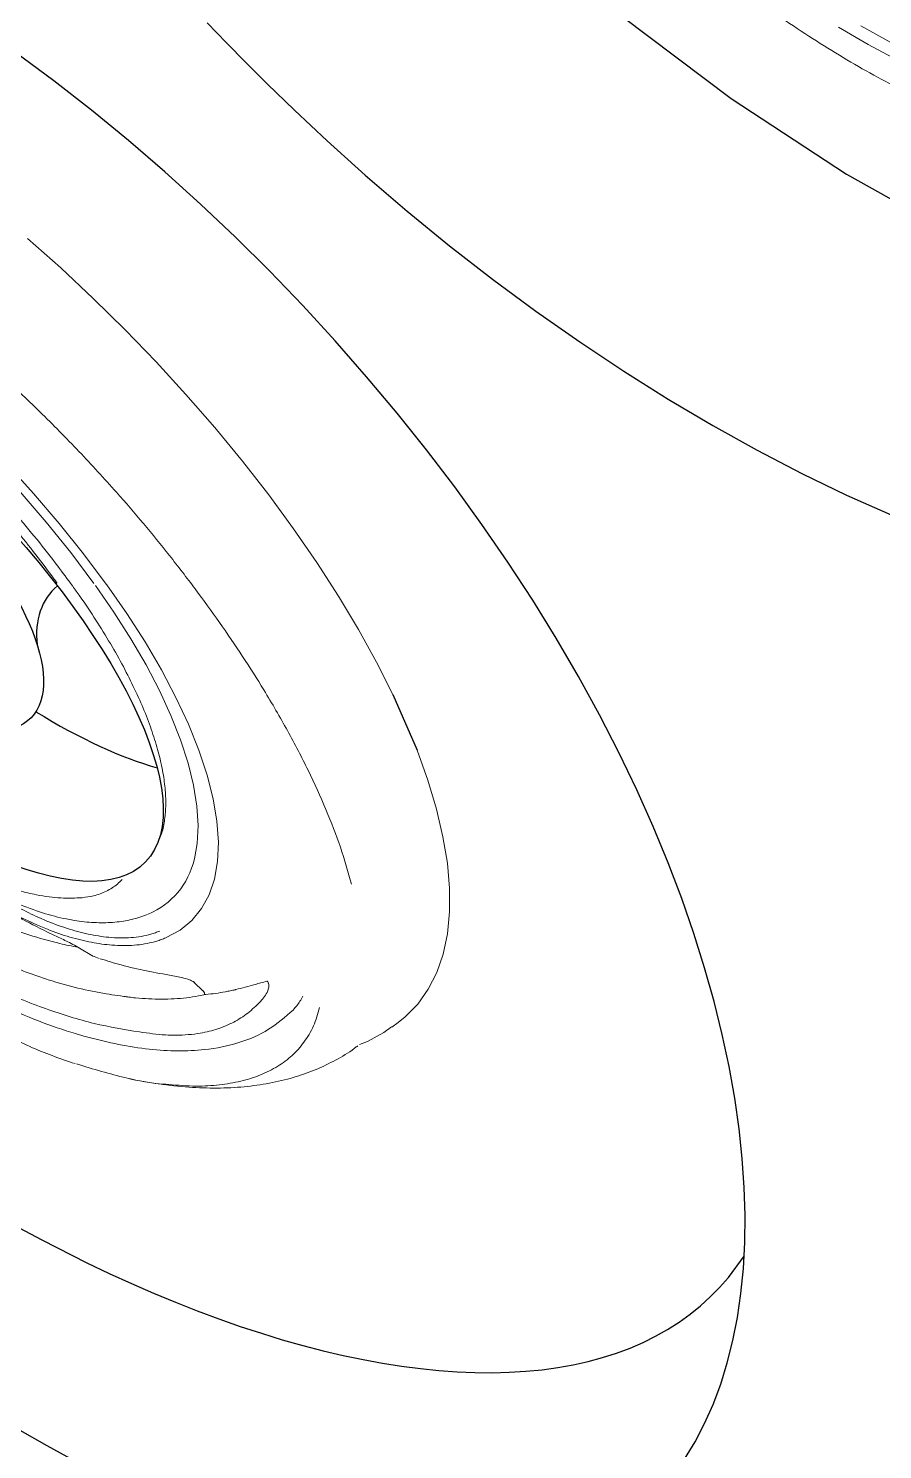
# Model space of a CAD drawing. Extents: x 938 to 1038, y 781 to 934.
# Drawn here: x 1019.287 to 1021.033, y 873.595 to 876.502 of the extents above; entities that cross this region are included whole.
import ezdxf

# ---------------------------------------------------------------- set-up
doc = ezdxf.new("R2010")
doc.units = 0
doc.header["$MEASUREMENT"] = 0
doc.linetypes.add('SLD-Solid', pattern=[0])
doc.layers.add('1', color=4, linetype='Continuous')
doc.layers.add('DIM', color=3, linetype='Continuous')

# ---------------------------------------------------------------- blocks, each defined once
blk = doc.blocks.new('MIDJET')
at = {"layer": '1', "color": 3, "linetype": 'SLD-Solid', "lineweight": 15}
for p, q in [((0.5423437975824257, 0.7579822548841548), (0.4745627704948134, 0.8181504921477938)), ((0.6088841041254227, 0.6957714300635729), (0.5423437975824257, 0.7579822548841548)), ((0.6739166695817715, 0.6317677685088796), (0.6088841041254227, 0.6957714300635729)), ((0.7371803569579569, 0.5662282756701273), (0.6739166695817715, 0.6317677685088796)), ((0.7984212499144263, 0.4994159295572871), (0.7371803569579569, 0.5662282756701273)), ((0.8573934019050995, 0.4315990789865936), (0.7984212499144263, 0.4994159295572871)), ((0.9138601952750065, 0.3630498857439477), (0.8573934019050995, 0.4315990789865936)), ((0.4319324777305837, 0.3573437722756978), (0.4865726141307931, 0.2969285223536389)), ((0.9675948742838472, 0.2940435458692718), (0.9138601952750065, 0.3630498857439477)), ((0.4595941649500119, 0.3001618132641966), (0.5126436852019083, 0.2383551154191537)), ((0.4865726141307931, 0.2969285223536389), (0.5388725386271744, 0.2355942031767171)), ((1.018381737512414, 0.2248571161156718), (0.9675948742838472, 0.2940435458692718)), ((0.5126436852019083, 0.2383551154191537), (0.5629254811307334, 0.175861536062925)), ((0.5388725386271744, 0.2355942031767171), (0.5885738932123843, 0.1736437416675614)), ((1.066016903515518, 0.1557683114557733), (1.018381737512414, 0.2248571161156718)), ((0.5629254811307334, 0.175861536062925), (0.6101585497424367, 0.1130302443590807)), ((0.5885738932123843, 0.1736437416675614), (0.6354312844683818, 0.111383035622481)), ((1.110309202387555, 0.08705446244061932), (1.066016903515518, 0.1557683114557733)), ((0.5342452386158243, 0.1142426972362642), (0.5350541572037528, 0.1130922070813654)), ((0.5658686596157665, 0.1081833325488191), (0.5666357862985194, 0.1071105673578217)), ((0.6131417295719501, 0.1089070406784032), (0.6510585375235394, 0.05421097666044261)), ((0.6354311145956615, 0.1113830333935937), (0.6365171913398626, 0.1098897085450545)), ((0.6365171913398626, 0.1098897085450545), (0.6773690440095805, 0.0514320825179766)), ((1.151080732380947, 0.0189914570196521), (1.110309202387555, 0.08705446244061932)), ((0.6510585375235394, 0.05421097666044261), (0.6856830659964785, -0.0001064595432183069)), ((0.6773690440095805, 0.0514320825179766), (0.7147170452954299, -0.006655874952002705)), ((1.188167883124784, -0.04814749308401645), (1.151080732380947, 0.0189914570196521)), ((0.6856830659964785, -0.0001064595432183069), (0.7168009827484525, -0.05370902397056909)), ((0.7147170452954299, -0.006655874952002705), (0.7483286834238783, -0.06401243812616997)), ((0.7168009827484525, -0.05370902397056909), (0.7442197556169887, -0.1062649300379093)), ((1.221421718470452, -0.1140928475333709), (1.188167883124784, -0.04814749308401645)), ((0.7483286834238783, -0.06401243812616997), (0.777994591073174, -0.1202803995913939)), ((0.7442197556169887, -0.1062649300379093), (0.7677696058312122, -0.1574488212699237)), ((0.777994591073174, -0.1202803995913939), (0.8035300857183216, -0.175109383552325)), ((0.7677696058312122, -0.1574488212699237), (0.7873046874108383, -0.2069438151237506)), ((0.8035300857183216, -0.175109383552325), (0.8247761251235346, -0.228157936122912)), ((0.7873046874108383, -0.2069438151237506), (0.8027041120259568, -0.2544435281346296)), ((0.8247761251235346, -0.228157936122912), (0.8416004526354968, -0.2790957155896336)), ((1.292820846415502, -0.289418053493975), (1.270907273465028, -0.2281785572000246)), ((0.8027041120259568, -0.2544435281346296), (0.8138725611743496, -0.2996539373860116)), ((0.8416004526354968, -0.2790957155896336), (0.8538981608296936, -0.3276054670643731)), ((1.310480973147229, -0.348495370011932), (1.292820846415502, -0.289418053493975)), ((0.8138725611743496, -0.2996539373860116), (0.8207409162128982, -0.3422951706074144)), ((0.8207409162128982, -0.3422951706074144), (0.8232665592756732, -0.3821032127260509)), ((0.8538981608296936, -0.3276054670643731), (0.8615928151658849, -0.3733851628631299)), ((1.323816828258167, -0.405173401212835), (1.310480973147229, -0.348495370011932)), ((0.8615928151658849, -0.3733851628631299), (0.8646363927117591, -0.4161496617792437)), ((0.8232665592756732, -0.3821032127260509), (0.8214340025040485, -0.4188316941173298)), ((1.332774809021032, -0.4592245882321322), (1.323816828258167, -0.405173401212835)), ((0.8214340025040485, -0.4188316941173298), (0.8157006186702205, -0.4505288283372266)), ((0.8646363927117591, -0.4161496617792437), (0.8630099851018969, -0.4556326673108089)), ((0.8630099851018969, -0.4556326673108089), (0.8567237519102093, -0.4915883081715577)), ((1.337319043694606, -0.5104319782260518), (1.332774809021032, -0.4592245882321322)), ((0.8567237519102093, -0.4915883081715577), (0.8458167421455727, -0.5237926398367279)), ((1.337431219392151, -0.5585899528723246), (1.337319043694606, -0.5104319782260518)), ((0.8303569620936884, -0.5520451513537097), (0.8104406436616074, -0.5761698919052236)), ((0.8458167421455727, -0.5237926398367279), (0.8303569620936884, -0.5520451513537097)), ((0.8104406436616074, -0.5761698919052236), (0.7861918909449912, -0.596016681602336)), ((1.333110911811389, -0.6035052136085852), (1.337431219392151, -0.5585899528723246)), ((0.7861918909449912, -0.596016681602336), (0.7577616033004446, -0.6114617796461488)), ((1.324375446985158, -0.6449974757125148), (1.333110911811389, -0.6035052136085852)), ((0.6093081070126161, -0.650202156123953), (0.5775109505388087, -0.6312540122870018)), ((0.2383721175906572, -0.6532296686102796), (0.2993735843462204, -0.688916188014133)), ((0.3458851635991422, -0.6845570173668278), (0.2840846424424228, -0.6509291054582889)), ((0.6107945199063138, -0.6503591337585419), (0.6210413181768573, -0.6538573459500299)), ((1.311259949850999, -0.6829001429449022), (1.324375446985158, -0.6449974757125148)), ((0.2993735843462204, -0.688916188014133), (0.3594392820647982, -0.7210135567291331)), ((1.293816972478531, -0.7170610259262133), (1.311259949850999, -0.6829001429449022)), ((0.8330767317873935, -0.7203388016605743), (0.8153176367375039, -0.7033948580774023)), ((1.272116614988278, -0.7473430710426499), (1.293816972478531, -0.7170610259262133)), ((0.8388364723120816, -0.7277610845075202), (0.836150086811358, -0.7279449176594852)), ((1.246245974265634, -0.7736246649659364), (1.272116614988278, -0.7473430710426499)), ((1.219210168451994, -0.7946168684222386), (1.232506497578811, -0.7846904593659616)), ((1.232506497578811, -0.7846904593659616), (1.246245974265634, -0.7736246649659364)), ((1.169229214031347, -0.8236510376867017), (1.203047535610978, -0.805703121710792)), ((1.203047535610978, -0.805703121710792), (1.218740791309912, -0.7940779496064749)), ((1.153068679422631, -0.8302277201159285), (1.169229214031347, -0.8236510376867017))]:
    blk.add_line(p, q, dxfattribs=at)
at = {"layer": '1', "color": 3}
for centre, major_axis, ratio, start_param, end_param in [((0.1192344720720726, 0.1195088801366637), (0.5967276637128429, -0.576215286447689), 0.3644955798513458, 3.146562833120037, 9.429748140299623), ((0.1467084844990723, 0.1648701414983407), (0.335007496412527, -0.3265217946949104), 0.4082116169557454, 3.144741794582911, 9.427927101762497), ((0.6873068505680138, -0.05760381365483624), (0.1601084622655695, -0.1575874899404286), 0.6999999999999683, 3.068738936390603, 3.858971129962082), ((0.3609887589327627, 0.3356866112881249), (0.5967276637128802, -0.5762152864476898), 0.3644955798513433, -1.024668027333806, -0.5913272137987586)]:
    blk.add_ellipse(centre, major_axis=major_axis, ratio=ratio, start_param=start_param, end_param=end_param, dxfattribs=at)
at = {"layer": '1', "color": 3, "linetype": 'SLD-Solid', "lineweight": 15}
for centre, major_axis, ratio, start_param, end_param in [((0.5479330481392708, -0.3064110597949536), (0.2253859154012132, -0.2218371232439412), 0.7000000000000203, -0.2809991139810488, 0.3946791343830383), ((0.5750355527887763, -0.630116160261025), (0.00233832875855138, 1.855504310473285e-05), 0.9999999999457592, -0.4387966575200624, -0.3098644343671335), ((0.8303697117683413, -0.7241186557525339), (0.005033874344707123, -0.004954613962522649), 0.6999999999999343, 0.2718990890438839, 1.628296799650735)]:
    blk.add_ellipse(centre, major_axis=major_axis, ratio=ratio, start_param=start_param, end_param=end_param, dxfattribs=at)
for points, knots in [([(-0.3228083809194899, 1.028044620344389), (-0.312420742817622, 1.023911319705448), (-0.2757162745980111, 1.009306401777437), (-0.2109070261829515, 0.9800873164124795), (-0.1269124447858516, 0.9372359922766549), (-0.04044499116479017, 0.8878186385365581), (0.04226150083716362, 0.8356763787241022), (0.1196630580554867, 0.7827592089527684), (0.1918302540250494, 0.7300254021569685), (0.2640190638505686, 0.6737918826011935), (0.3401036148975081, 0.6107799725642593), (0.4190022486309104, 0.5410502700264459), (0.5006461251433905, 0.463800897264278), (0.5802205103926781, 0.3831289221971588), (0.6507180946088909, 0.3063629292004464), (0.7122431984861777, 0.2352377519817139), (0.7470955837410784, 0.1919400777168079), (0.764558285007567, 0.1702458853195878)], [0, 0, 0, 0, 0.02936692012341424, 0.1037673026158927, 0.1781676561717678, 0.2547294059944991, 0.3312911512215466, 0.3933059458810084, 0.4553207315038745, 0.5185676568654695, 0.5818146106266968, 0.656274788192156, 0.7307350024676587, 0.8073586783976775, 0.8839824166536006, 0.9418696773600741, 1, 1, 1, 1]), ([(-0.2570248553791217, 0.814722497050937), (-0.2497687162646187, 0.8113653538164982), (-0.2254758149928477, 0.8001259401472538), (-0.1831329154553316, 0.7784949511988657), (-0.1298112535971399, 0.7487397926558117), (-0.07565086917905717, 0.7157859902984853), (-0.02096757028096619, 0.6798795937716733), (0.03397003352642969, 0.6411711322699603), (0.08887859042798141, 0.5998567641925092), (0.1434783977758798, 0.5561395220733516), (0.1974904994793292, 0.5102379245612667), (0.2506397150656099, 0.462382116260116), (0.3026552205321522, 0.4128132449955046), (0.353273625537021, 0.3617820556615925), (0.4022337243809986, 0.3095481666674971), (0.4493030203434785, 0.2563773631499799), (0.4941866708692046, 0.2025435800211), (0.5331650670254149, 0.1530249364967915), (0.5563009680069229, 0.1215342199461702), (0.566132189530208, 0.1081527566271774)], [0, 0, 0, 0, 0.02627491320909692, 0.08796604674192407, 0.1496976231393439, 0.2114644510409171, 0.2732674375312716, 0.335104743661679, 0.3969728185703528, 0.4588669698473788, 0.5207819703564909, 0.5827122116655061, 0.644651889205555, 0.7065950291543428, 0.7685348599167549, 0.8304642359526179, 0.8923770672691675, 0.9542674005430976, 1, 1, 1, 1]), ([(-0.2239947855306355, 0.7676419735411457), (-0.2169687179010111, 0.764363910369326), (-0.1935740439885336, 0.7534489543780012), (-0.1528059768785397, 0.7323932947869309), (-0.1015258011372282, 0.7033997765883981), (-0.04944531643729988, 0.6712336378307953), (0.003107583364354127, 0.6361493476121325), (0.05585155892038784, 0.598308172288057), (0.108490939973592, 0.5579181993732334), (0.1607342139032113, 0.515195361665107), (0.2122913042989154, 0.4703719251163676), (0.2628767186369885, 0.4236923298375643), (0.3122106374053715, 0.375412481201991), (0.360020857981425, 0.3257986140607727), (0.4060422691382399, 0.2751255050767298), (0.4500276661839706, 0.223673936539214), (0.4909836860164418, 0.1726453293239985), (0.518545105891846, 0.1360814949106697), (0.5324044986945182, 0.1169248361366328), (0.5343616711127481, 0.1142196033236331)], [0, 0, 0, 0, 0.02755396033081172, 0.09174632965644011, 0.1559860185563087, 0.2202674027794637, 0.2845909535395793, 0.3489539635118629, 0.4133516745822353, 0.4777782021506181, 0.5422269424155356, 0.6066909494717849, 0.6711630292012192, 0.735635925229539, 0.8001000946344511, 0.8645480067847848, 0.9289722376925157, 0.9899697209469013, 1, 1, 1, 1]), ([(0.764558285007567, 0.1702458853195878), (0.7823339339525148, 0.1473551769264105), (0.8178852017774645, 0.1015737988563643), (0.8676892224222001, 0.03254039133753395), (0.9146269677701468, -0.03648518186790284), (0.9615188454342416, -0.1104855421087052), (1.006821067423701, -0.1884489108569056), (1.049456484185541, -0.2702983864133444), (1.085644128885377, -0.3500683748788163), (1.115985769256284, -0.428433286738013), (1.129823753060037, -0.4773766146704617), (1.136862690329735, -0.5022725113540645)], [0, 0, 0, 0, 0.09567360925402428, 0.191347056690102, 0.2887281518178285, 0.3861090357574081, 0.5059403623566601, 0.6257711956785333, 0.7490643931680849, 0.8723571280124949, 1, 1, 1, 1]), ([(0.5668486967487496, 0.1070837621201974), (0.5717758645043673, 0.1002247817486364), (0.5883930539410756, 0.07709243029847812), (0.614656144949187, 0.0378278227176736), (0.644387287648307, -0.01027078968037642), (0.6708711009230299, -0.05749614264722425), (0.6940241807683094, -0.1035436487124741), (0.7137036667434487, -0.1481197586354313), (0.7298183033404158, -0.1909448362513615), (0.7422957746487242, -0.2317517769418203), (0.7511002410869736, -0.2702998153277747), (0.756202769308274, -0.3063564861453756), (0.7576702838945337, -0.3397928598625271), (0.7553076333583277, -0.3702584552912072), (0.7507868028798867, -0.3940034074180545), (0.745687561854119, -0.4062687947916999), (0.7438981934136066, -0.4105728268949349)], [0, 0, 0, 0, 0.032535998350018, 0.1097297423004478, 0.1868684736779685, 0.2639312098024728, 0.3409150592930653, 0.4178239284937144, 0.4946724456234289, 0.5714918238943778, 0.648318548362198, 0.7252270457841609, 0.8023331704270555, 0.8797977501255231, 0.9578199753027156, 1, 1, 1, 1]), ([(-0.5781235513755263, 0.03596270660015932), (-0.5757465080414619, 0.03279288292658578), (-0.5575809617763241, 0.008568848905213144), (-0.521187761416698, -0.03649980953264276), (-0.4689734683235969, -0.0989956322656127), (-0.4143117811536285, -0.1608340508372095), (-0.3577670825360215, -0.2217397110440373), (-0.2995393046171699, -0.2813899499330716), (-0.2399449086419239, -0.3394781004538459), (-0.1792726456370488, -0.3957124209920124), (-0.1178129495910554, -0.4498221940719702), (-0.05585762778198955, -0.5015513772075053), (0.006290266994973592, -0.5506421307363638), (0.06855460490278631, -0.5970705821231803), (0.1309678919474919, -0.6409074490601654), (0.1935889263648534, -0.6821846695830942), (0.2562247502100803, -0.7207330915001933), (0.3186094353099307, -0.7563859510835584), (0.3803809976725603, -0.7887581955499314), (0.4348290433344033, -0.8150916347910027), (0.4680229604616812, -0.8290166052648544), (0.4813975959120498, -0.8346273140893317)], [0, 0, 0, 0, 0.008425394087086906, 0.06438750354191855, 0.1205680313497958, 0.1769097223443286, 0.2333453353289424, 0.2897858741207466, 0.346148147303363, 0.4023636204910933, 0.4583739800792565, 0.5141354987221093, 0.5695912546472817, 0.6246639913101191, 0.6799567919834408, 0.7356625290204116, 0.7917433054837872, 0.8481462219422851, 0.9048051702289863, 0.9616436909188879, 1, 1, 1, 1]), ([(0.5862171158944989, -0.5298108382689293), (0.5940669875176212, -0.5287537405972813), (0.6069698005762518, -0.527016191972649), (0.6276638942143364, -0.5206386174428701), (0.6439983968039797, -0.5126021667603169), (0.6583765955711272, -0.5021215054457571), (0.664696782978055, -0.495846361408212), (0.6678568405626777, -0.4927088252508725)], [0, 0, 0, 0, 0.2370067862166867, 0.3895674226282543, 0.6949044406209007, 0.8474539638817129, 0.9999999999999999, 0.9999999999999999, 0.9999999999999999, 0.9999999999999999]), ([(0.4571575859855272, -0.5157002336642336), (0.4691116925952059, -0.5185617455545355), (0.4994741453953111, -0.5258297516501358), (0.5439319533384221, -0.5317003377808902), (0.572062771872325, -0.5304433207877537), (0.5862171158944989, -0.5298108382689293)], [0, 0, 0, 0, 0.2439361191999588, 0.6195777858838392, 1, 1, 1, 1]), ([(0.3994041958499395, -0.53692644916147), (0.418379912032222, -0.5481933116856368), (0.4563929643721636, -0.570763623695143), (0.5028232467455283, -0.5940472963302312), (0.5386726962908526, -0.6113974334137282), (0.5589002383993886, -0.620785956900292), (0.5728184375330372, -0.6283369499038969), (0.5775298354221405, -0.6308930084971536)], [0, 0, 0, 0, 0.3341136235385501, 0.6693122165741888, 0.8006503111759679, 0.9325188773273942, 1, 1, 1, 1]), ([(0.4200684792634846, -0.530933925326849), (0.4478092822251796, -0.5458874690181972), (0.4917516546260998, -0.5695743892023586), (0.5490122303695841, -0.5911913356514447), (0.5934376924333122, -0.6039042886702362), (0.6378808081012153, -0.6114809487309003), (0.6814371313166703, -0.6130909359984997), (0.7123287091917945, -0.6085371159011572), (0.7313366620791157, -0.6031431986007334), (0.7388389109529925, -0.6003368171090955), (0.7434399902369933, -0.5987329927867648), (0.7448174508747627, -0.5980139092786629), (0.7448176233419304, -0.598013819244656)], [0, 0, 0, 0, 0.2189081950545031, 0.3467580027148764, 0.4751575484972852, 0.6035614231707596, 0.754595933187266, 0.9056689505492694, 0.9433961232043503, 0.9811214659316814, 0.9999976362828408, 1, 1, 1, 1]), ([(0.7195105302466445, -0.5640852741558149), (0.7195084374286296, -0.5640861510117503), (0.7144730376843782, -0.5661958996827394), (0.7041377716198269, -0.5699571908337333), (0.6824421945833876, -0.5760297498014353), (0.6592294172655926, -0.579753998497381), (0.6284737952312014, -0.5815248580382928), (0.5959714742429583, -0.5803406615777646), (0.5528720360712214, -0.573760759979848), (0.5057404278618662, -0.5619591101249881), (0.4710376212683158, -0.5486948481814693), (0.4536861896288968, -0.5420627063764414)], [0, 0, 0, 0, 3.096235416579322e-05, 0.07449660189262602, 0.1489698406451523, 0.298004237694433, 0.3724876312712596, 0.5215577490401927, 0.6706688341833821, 0.8353341481186412, 1, 1, 1, 1]), ([(0.5775109505388087, -0.6312540122870018), (0.5652269226106483, -0.6288366597899682), (0.5329188180553999, -0.6224788040705391), (0.4881965718252772, -0.6097158025336142), (0.450042690447944, -0.5966609660987103), (0.422365220983373, -0.5863414855234339), (0.3999190785902584, -0.5773645291390181), (0.3771605667943732, -0.5675735045682728), (0.3657303553247289, -0.5625386550597682), (0.359956038056481, -0.5598578933200997), (0.3599557101701762, -0.5598577410968915)], [0, 0, 0, 0, 0.1824788592450304, 0.4799359052332491, 0.6285186328834884, 0.7027831128429676, 0.8513995746924743, 0.9256841629018931, 0.9999957800820473, 1, 1, 1, 1]), ([(0.7570421127654328, -0.6117763229129451), (0.7555482961118258, -0.612406373378235), (0.7510647643002741, -0.6142974028410748), (0.7433532974578725, -0.6171031855311071), (0.7242210978910535, -0.6229464052268838), (0.6931597178975153, -0.6281871867370512), (0.6497509570641355, -0.6279792632744403), (0.6054262919137727, -0.6218169598987657), (0.5613629511418026, -0.6110710260160772), (0.5042280270101571, -0.5917498665110088), (0.4602781398884375, -0.5698717617575966), (0.4324812997092522, -0.5560345889892204)], [0, 0, 0, 0, 0.01877381062244859, 0.05634759590312344, 0.0938863884945314, 0.2442891548824465, 0.3947292387008163, 0.5226702782251216, 0.6514061083895282, 0.7795259708928098, 0.9999999999999999, 0.9999999999999999, 0.9999999999999999, 0.9999999999999999]), ([(0.3890182419407182, -0.6479644126488893), (0.399953522377956, -0.652794156066733), (0.4218427017415252, -0.6624618660591466), (0.4540868503482756, -0.675405140788726), (0.4858564519717845, -0.687183891173234), (0.5274511643733746, -0.7011683257522492), (0.5779096723595387, -0.7154065776612413), (0.624698522957587, -0.7250916286002251), (0.6509647133876868, -0.7286944009796912), (0.6588191152025047, -0.729771741144063)], [0, 0, 0, 0, 0.1127647205419534, 0.2257214351284905, 0.3386380659254988, 0.451639685194771, 0.6776010250691855, 0.9035927535615599, 1, 1, 1, 1]), ([(0.6228996728888134, -0.6544913065602316), (0.637186621678083, -0.6590141958022855), (0.668652667318895, -0.6689755557411985), (0.7173807847888583, -0.6794642487369629), (0.7623012673946832, -0.6878855256046421), (0.792806019946461, -0.6932991088596054), (0.8078866241598348, -0.6984942879873159), (0.8123117966323434, -0.7007879351506858), (0.8144195833686751, -0.7021727817585912), (0.815326369763838, -0.7029804081864057), (0.8157806770557272, -0.70338503553549)], [0, 0, 0, 0, 0.2353564721933256, 0.5183568307784793, 0.8012785325379763, 0.9441890029590019, 0.9763281831788344, 0.9876000068468676, 0.9937875034972418, 1, 1, 1, 1]), ([(0.7030405504117994, -0.8043183919825054), (0.6727605489583439, -0.7994474835823553), (0.6273120272950905, -0.7921365332746291), (0.5620493585820583, -0.7738273355790426), (0.5116890046897424, -0.7572548410447126), (0.4685455962837608, -0.7407999253007205), (0.4347452869008492, -0.7267453266639876), (0.4182878367829517, -0.7194541764901317), (0.4107068165352956, -0.7160955543037915)], [0, 0, 0, 0, 0.3370082900500307, 0.5058298492679484, 0.6746776171741028, 0.8435126917632826, 0.9279151117733643, 1, 1, 1, 1]), ([(0.900075902853942, -0.7177856056008096), (0.8996565611406311, -0.717884861523018), (0.898412565948405, -0.7181793084766923), (0.896341715630868, -0.7186534793962238), (0.8930361877827835, -0.7193943243997012), (0.8872415158737255, -0.72064174037709), (0.8756169682125261, -0.7229031126850884), (0.858936810365968, -0.7256289346307057), (0.8455367653493653, -0.7270503487509643), (0.8388364723120816, -0.7277610845075202)], [0, 0, 0, 0, 0.02073887834678214, 0.06152277280705157, 0.1023092545671613, 0.1838888327903821, 0.3470599419467653, 0.6735167889873003, 1, 1, 1, 1]), ([(0.9640359406970092, -0.7005705679296028), (0.955832078630479, -0.7028089495628791), (0.9341940706609222, -0.7087127689136707), (0.9131446309944522, -0.7143103182759347), (0.900075902853942, -0.7177856056008096)], [0, 0, 0, 0, 0.3791412813080077, 0.9999999999999999, 0.9999999999999999, 0.9999999999999999, 0.9999999999999999]), ([(0.9640962166111109, -0.7000214975184349), (0.9643872232262964, -0.7002978641392872), (0.9650310958190076, -0.7009093447154271), (0.9659647742688051, -0.7021589533859753), (0.9668249014693941, -0.7038152351287721), (0.9675539101357344, -0.7061406869056412), (0.9680319980761851, -0.7110267883171133), (0.9661459975446434, -0.71952265490674), (0.9611812121285936, -0.7298048302502735), (0.9549614614961115, -0.7375388035792696), (0.951154564941497, -0.7416547620937024), (0.9501849159844937, -0.7427031317626387)], [0, 0, 0, 0, 0.01601994041850557, 0.03544524431520967, 0.05487146208666329, 0.0807799110906885, 0.1271702940353125, 0.2748870540060839, 0.5838058368049888, 0.8939918039619035, 1, 1, 1, 1]), ([(0.4188811951526787, -0.7496452514466654), (0.4450681603514823, -0.760772705923884), (0.4974280903739299, -0.7830216657911961), (0.5556026044718294, -0.8029825920764893), (0.6100712789608949, -0.8186201450165669), (0.6613123722335104, -0.8308615129362096), (0.7236842046173635, -0.8405470697221062), (0.7822444081808371, -0.8440864785018931), (0.8447940853255034, -0.8411916572685953), (0.908176970413507, -0.827983577198296), (0.9696433881589996, -0.8016853032434739), (1.001527111041746, -0.7735265668238611), (1.017443274886205, -0.7594698939517741)], [0, 0, 0, 0, 0.09968592125919291, 0.1993185472896697, 0.2304213237271221, 0.3228014765665498, 0.4151793142156599, 0.5075389160903034, 0.5998995946434135, 0.7331386774705888, 0.8667844232386472, 1, 1, 1, 1]), ([(0.6606647837258564, -0.7300305788364483), (0.6607102655783024, -0.7300380371464286), (0.6653865668926215, -0.7308048771707973), (0.6723532880001386, -0.7318508374329156), (0.6838086124024585, -0.7333723522539088), (0.6997337191445041, -0.7351883797988137), (0.7221600486874209, -0.7369042316681913), (0.7485222610196871, -0.7375436396535804), (0.7828924602396654, -0.7364964410155892), (0.812998939719499, -0.7331264658139673), (0.8338742635060399, -0.7287915289693387), (0.8388364723120816, -0.7277610845075202)], [0, 0, 0, 0, 0.0007138176914556515, 0.07339249456088477, 0.1097211633392624, 0.1824212211541882, 0.3277241101155046, 0.4730631762753293, 0.6184822653479662, 0.9093105964766752, 1, 1, 1, 1]), ([(0.9501849159844937, -0.7427031317626387), (0.9419521470424215, -0.7506435383459689), (0.9254881241045041, -0.7665228903652945), (0.8965289406268582, -0.784885159230484), (0.8641692149765561, -0.7987770494693223), (0.8250163541784659, -0.8084137517734291), (0.788466468266634, -0.8114433824664076), (0.7468970727596229, -0.8106240983330224), (0.7212716212717396, -0.8069381558683517), (0.7031796348372552, -0.8043358204089941)], [0, 0, 0, 0, 0.1441016133287061, 0.28817670991771, 0.4319441925066109, 0.5757118239141494, 0.7575254915745191, 0.8288090448193932, 1, 1, 1, 1]), ([(1.071709684629987, -0.7543676344288315), (1.067937354567718, -0.7672930185441231), (1.060365132779935, -0.7932382231253428), (1.040888029613129, -0.8255779713520752), (1.016409036070591, -0.8530119712145421), (0.9866230899724187, -0.8754023101929675), (0.9513522379660131, -0.8930469808991148), (0.9113764733832639, -0.90571684722957), (0.8671993162458875, -0.9131551394363413), (0.8186393130139535, -0.9163085333406542), (0.7822100730899564, -0.9133057338879809), (0.7633965231427879, -0.9117549653953603)], [0, 0, 0, 0, 0.113502429581556, 0.2278341385977504, 0.3362789796683195, 0.4447255444301142, 0.5557808606012881, 0.6668429775371649, 0.7750566043951234, 0.8838300272712791, 1, 1, 1, 1]), ([(1.017443274886205, -0.7594698939517741), (1.019979188811469, -0.7566929718492048), (1.027528019598243, -0.748426715312803), (1.033574826371186, -0.7382221937427147), (1.037590301149542, -0.7314457246857842)], [0, 0, 0, 0, 0.3359346628487302, 0.9999999999999999, 0.9999999999999999, 0.9999999999999999, 0.9999999999999999]), ([(0.4813679651389435, -0.8353929864866956), (0.4959624168220813, -0.8414045498532374), (0.5266557040808806, -0.8540473435182463), (0.5560830054821366, -0.8639715187558323), (0.5715178229619085, -0.8691768154067603)], [0, 0, 0, 0, 0.4754932751282587, 1, 1, 1, 1]), ([(0.6821773627516592, -0.899522596986472), (0.6841922963007008, -0.9000063809846068), (0.7075461431450023, -0.905613621681681), (0.75084063257259, -0.9121243144701054), (0.8113393906418054, -0.9185283716263797), (0.8690291736407119, -0.9197825493990592), (0.9237783292617792, -0.9165281911921426), (0.9753510241248335, -0.908746771242491), (1.023561267812156, -0.8965839496926549), (1.068413933374472, -0.8803405557135591), (1.109324868188907, -0.8596547489423472), (1.136313519384615, -0.8436010293600447), (1.148590837578141, -0.83340251174738), (1.149545388632916, -0.8326095856709514)], [0, 0, 0, 0, 0.01107455386470427, 0.1283582949667612, 0.243714814268178, 0.3568613588171748, 0.4676789779623503, 0.5762018384322658, 0.6825835034616663, 0.7870582253635365, 0.889908239905505, 0.9914404592220626, 1, 1, 1, 1]), ([(0.7633965231427879, -0.9117549653953603), (0.7591061918700106, -0.9115342983405128), (0.7319469567552517, -0.9101374019138149), (0.6699595394699998, -0.8986424463712837), (0.6088351234776468, -0.8801601214057371), (0.5746982100763276, -0.8698380673368291)], [0, 0, 0, 0, 0.07649494389470674, 0.4842386366541369, 1, 1, 1, 1])]:
    blk.add_open_spline(points, degree=3, knots=knots, dxfattribs=at)
at = {"layer": 'DIM'}
blk.add_line((1.221421718470452, -0.1140928475333709), (1.270907273465028, -0.2281785572000246), dxfattribs=at)
blk = doc.blocks.new('VISTA')
at = {"layer": '1', "color": 3, "linetype": 'Continuous'}
for points in [[(81.36674806424617, 78.64214714247089), (81.43842806424618, 78.4401871424709), (81.53357806424629, 78.2375571424709), (81.64731806424629, 78.03910714247093), (81.77470806424617, 77.84871714247095), (81.91108806424631, 77.66924714247091), (82.0584180642461, 77.49578714247093), (82.22653806424614, 77.31782714247095), (82.4152280642461, 77.13855714247086), (82.62293806424623, 76.9622971424709), (82.84677806424611, 76.79407714247088), (83.08251806424619, 76.63934714247091), (83.32470806424612, 76.50351714247097), (83.56698806424629, 76.39148714247096), (83.80262806424616, 76.30715714247094), (84.0250980642461, 76.25293714247084), (84.22865806424625, 76.22962714247092), (84.40883806424631, 76.23631714247097), (84.56275806424628, 76.27064714247092), (84.78804806424614, 76.40771714247091)], [(81.77529806424627, 76.94853714247085), (81.81442806424616, 76.9079471424709), (81.85409806424627, 76.8676471424709), (81.89795806424627, 76.82399714247094), (81.95361806424626, 76.77003714247087), (82.02069806424629, 76.7072071424709), (82.09852806424624, 76.6372371424709), (82.1839580642461, 76.56393714247088), (82.27079806424626, 76.49295714247091), (82.3586680642461, 76.4246071424709), (82.44744806424615, 76.35896714247087), (82.53698806424632, 76.29612714247094), (82.62714806424628, 76.23618714247084), (82.71778806424618, 76.1792471424709), (82.8087780642461, 76.12537714247094), (82.8999680642462, 76.0746871424709), (82.99122806424612, 76.02725714247094), (83.08241806424621, 75.98318714247091), (83.17339806424616, 75.94256714247092)], [(81.39215806424613, 74.07085714247091), (81.44721806424627, 74.03933714247091), (81.50203806424611, 74.00926714247089)], [(82.75108806424623, 74.0117371424709), (82.77262806424619, 74.04683714247096), (82.79217806424617, 74.08409714247091), (82.80970806424625, 74.12346714247087), (82.82520806424623, 74.16491714247093), (82.83864806424617, 74.20838714247088), (82.85000806424614, 74.25383714247096), (82.85926806424618, 74.30121714247093), (82.86641806424609, 74.35047714247094), (82.8714180642462, 74.40164714247089), (82.87423806424613, 74.45487714247088), (82.87481806424626, 74.51012714247088), (82.87310806424625, 74.56732714247096), (82.86905806424625, 74.62639714247086), (82.86259806424619, 74.68727714247086), (82.8536780642462, 74.74990714247087), (82.8422380642462, 74.8141971424709), (82.82823806424608, 74.88008714247087), (82.81159806424625, 74.94751714247093), (82.79228806424612, 75.01640714247094), (82.77022806424611, 75.08668714247096), (82.7453780642461, 75.15829714247093), (82.71767806424623, 75.2311671424709), (82.6870680642462, 75.30521714247095), (82.65349806424615, 75.38038714247091), (82.61690806424622, 75.45660714247094), (82.5772380642461, 75.53380714247089), (82.53445806424611, 75.61190714247095), (82.48887806424614, 75.69014714247089), (82.44072806424629, 75.76814714247087), (82.39006806424618, 75.84579714247093), (82.33694806424614, 75.9229871424709), (82.2814480642462, 75.9996271424709), (82.22362806424621, 76.07559714247088), (82.16354806424624, 76.15081714247094), (82.10127806424612, 76.2251771424709), (82.03687806424614, 76.29857714247089), (81.97056806424621, 76.37076714247087), (81.90267806424617, 76.44139714247092), (81.83315806424616, 76.5104771424709), (81.76191806424617, 76.57804714247095), (81.68889806424613, 76.64410714247094), (81.61438806424621, 76.70832714247092), (81.53862806424627, 76.77043714247088), (81.46163806424624, 76.83043714247094), (81.38342806424612, 76.88828714247086)], [(80.84838806424614, 74.84044714247091), (80.8917180642461, 74.80751714247094), (80.93550806424628, 74.77503714247098), (80.97973806424625, 74.74305714247089), (81.02435806424614, 74.71162714247089), (81.06933806424627, 74.6807771424709), (81.11463806424626, 74.65054714247094), (81.16019806424629, 74.62098714247088), (81.20600806424613, 74.59212714247087), (81.25199806424621, 74.5640171424709), (81.29812806424616, 74.5366871424709), (81.34436806424628, 74.51017714247098), (81.39064806424608, 74.48452714247094), (81.4369380642463, 74.45976714247092), (81.52931806424613, 74.41306714247094)], [(81.52931806424613, 74.41306714247094), (81.57509806424628, 74.3912871424709), (81.62059806424622, 74.37055714247094), (81.66578806424627, 74.35087714247095), (81.71063806424627, 74.33227714247096), (81.75511806424606, 74.31475714247097), (81.79918806424621, 74.29832714247095), (81.8428280642463, 74.28301714247095), (81.88599806424622, 74.26882714247097), (81.92866806424627, 74.25576714247086), (81.97080806424628, 74.24384714247094), (82.0123980642461, 74.23307714247096), (82.05340806424624, 74.22345714247092), (82.09382806424628, 74.21498714247093), (82.1336180642461, 74.20767714247097), (82.17276806424616, 74.20152714247092), (82.21124806424609, 74.1965371424709), (82.24903806424618, 74.19271714247088), (82.28610806424626, 74.19005714247089), (82.32243806424617, 74.18857714247088), (82.35800806424618, 74.18826714247086), (82.39278806424613, 74.18913714247094), (82.42676806424629, 74.19118714247088), (82.45990806424629, 74.19442714247089), (82.49219806424617, 74.19885714247096), (82.52359806424624, 74.20447714247086), (82.55409806424609, 74.21127714247098), (82.58366806424624, 74.21926714247093), (82.61228806424629, 74.22842714247088), (82.6399180642461, 74.23876714247092), (82.66654806424617, 74.2502571424709), (82.69213806424614, 74.26290714247091), (82.71666806424628, 74.27670714247085), (82.74012806424616, 74.29164714247088), (82.7624880642461, 74.30770714247092), (82.78374806424608, 74.32486714247091), (82.80388806424617, 74.34311714247087), (82.82289806424615, 74.36243714247087), (82.84076806424628, 74.38280714247094), (82.87302806424623, 74.42664714247087)]]:
    blk.add_lwpolyline(points, dxfattribs=at)
at = {"layer": 'DIM'}
for p in [(82.8272708376719, 77.5933975564709), (80.9335176926063, 75.68947415531545)]:
    blk.add_blockref('MIDJET', p, dxfattribs=at)

msp = doc.modelspace()

# ---------------------------------------------------------------- block references
at = {"layer": '1'}
msp.add_blockref('VISTA', (937.8767352618522, 799.5643931736838), dxfattribs=at)

doc.saveas('drawing.dxf')
